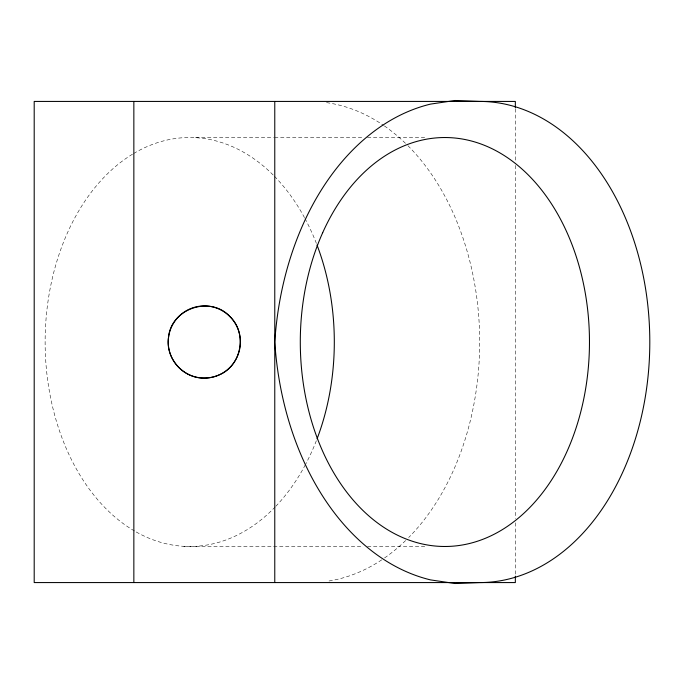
<?xml version="1.0" encoding="UTF-8"?>
<svg xmlns="http://www.w3.org/2000/svg" width="684" height="684" viewBox="0 0 684 684"><rect width="100%" height="100%" fill="white"/><g stroke="black" fill="none" stroke-linecap="round" stroke-linejoin="round"><path stroke-width="0.51" stroke-dasharray="3.42 2.56" d="M195.556 137.681L273.497 137.681M274.566 137.681L363.178 137.681M367.445 137.681L425.097 137.681M183.876 546.319L363.238 546.319M367.513 546.319L425.166 546.319M515.343 108.893L515.343 161.167M515.343 165.434L515.343 518.566M515.343 522.832L515.343 575.107M326.524 102.626A240.571 170.111 90 0 1 383.51 125.334M384.382 125.933A240.571 170.111 90 0 1 407.151 144.94M407.912 145.692A240.571 170.111 90 0 1 408.673 537.547M405.629 540.557A240.571 170.111 90 0 1 382.638 559.255M381.757 559.845A240.571 170.111 90 0 1 326.524 581.374M133.662 153.507A204.49 144.598 -90 0 1 273.745 175.583M274.472 176.327A204.49 144.598 -90 0 1 304.483 217.615M304.978 218.538A204.49 144.598 -90 0 1 316.641 244.051M316.333 440.752A204.49 144.598 -90 0 1 305.868 463.786M305.372 464.727A204.49 144.598 -90 0 1 275.951 506.143M275.224 506.895A204.49 144.598 -90 0 1 135.423 531.528M134.5 530.989A204.49 144.598 -90 0 1 45.127 343.317A204.49 144.598 -90 0 1 132.79 154.028"/><path stroke-width="1.03" d="M515.343 107.833L515.343 101.429L34.2 101.429L34.2 582.571L515.343 582.571L515.343 576.167M274.771 101.429L274.771 582.571M133.85 101.429L133.85 582.571M317.017 245.026A204.49 144.598 -90 0 1 317.085 438.795M168.529 337.289C165.186 358.117 183.261 378.62 204.311 378.09A73.496 51.351 77.6 0 0 218.119 375.336C241.358 366.761 247.95 333.322 229.824 316.487C210.458 295.214 170.957 308.629 168.529 337.289M455.065 100.488L430.561 104.096A266.324 188.322 90 0 0 274.771 342A266.324 188.322 -90 0 0 430.561 579.904L455.065 583.512L479.689 582.571A240.571 170.111 90 0 0 649.8 342A240.571 170.111 90 0 0 479.689 101.429L455.065 100.488M322.686 232.688A204.49 144.598 90 0 0 439.043 546.319A204.49 144.598 90 0 0 572.918 246.992A204.49 144.598 90 0 0 322.686 232.688M182.346 370.625A36.09 36.09 0 0 0 240.084 346.711A36.09 36.09 0 0 0 190.503 308.664A36.09 36.09 0 0 0 182.346 370.625"/></g></svg>
